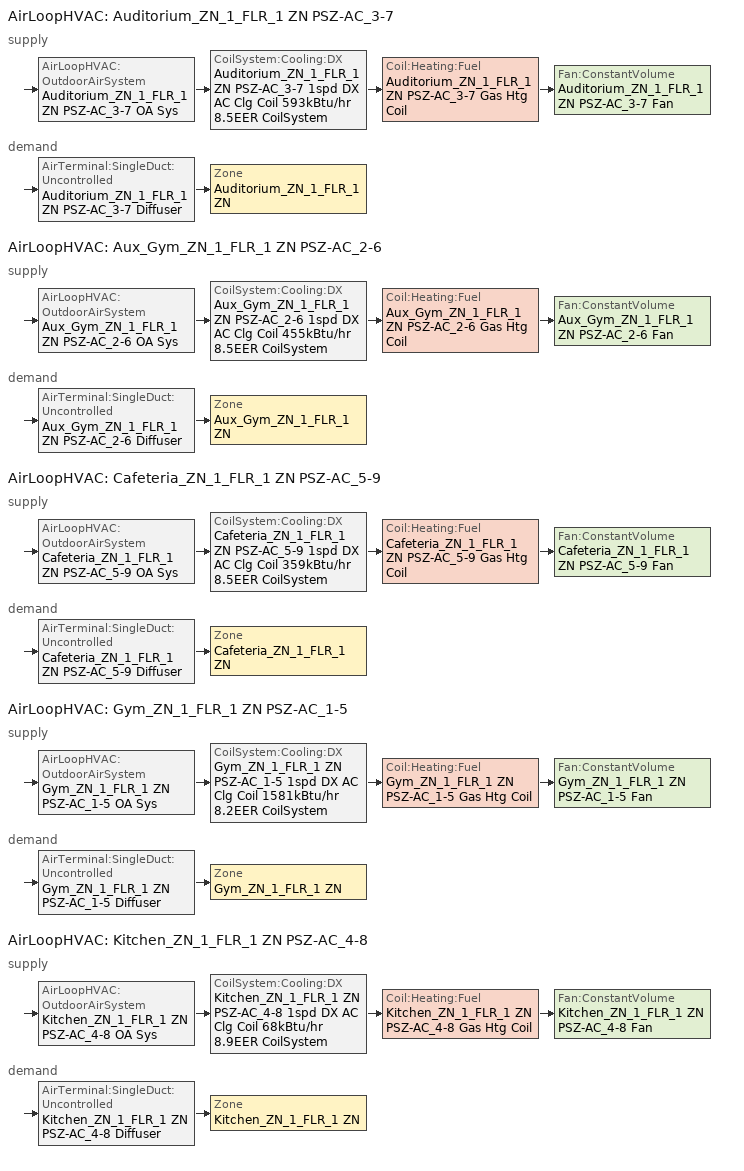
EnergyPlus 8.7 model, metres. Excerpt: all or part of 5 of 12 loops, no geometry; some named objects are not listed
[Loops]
AirLoopHVAC 'Auditorium_ZN_1_FLR_1 ZN PSZ-AC_3-7'
 supply: AirLoopHVAC:OutdoorAirSystem 'Auditorium_ZN_1_FLR_1 ZN PSZ-AC_3-7 OA Sys' > CoilSystem:Cooling:DX 'Auditorium_ZN_1_FLR_1 ZN PSZ-AC_3-7 1spd DX AC Clg Coil 593kBtu/hr 8.5EER CoilSystem' > Coil:Heating:Fuel 'Auditorium_ZN_1_FLR_1 ZN PSZ-AC_3-7 Gas Htg Coil' > Fan:ConstantVolume 'Auditorium_ZN_1_FLR_1 ZN PSZ-AC_3-7 Fan'
 demand: AirTerminal:SingleDuct:Uncontrolled 'Auditorium_ZN_1_FLR_1 ZN PSZ-AC_3-7 Diffuser' > Zone 'Auditorium_ZN_1_FLR_1 ZN'
AirLoopHVAC 'Aux_Gym_ZN_1_FLR_1 ZN PSZ-AC_2-6'
 supply: AirLoopHVAC:OutdoorAirSystem 'Aux_Gym_ZN_1_FLR_1 ZN PSZ-AC_2-6 OA Sys' > CoilSystem:Cooling:DX 'Aux_Gym_ZN_1_FLR_1 ZN PSZ-AC_2-6 1spd DX AC Clg Coil 455kBtu/hr 8.5EER CoilSystem' > Coil:Heating:Fuel 'Aux_Gym_ZN_1_FLR_1 ZN PSZ-AC_2-6 Gas Htg Coil' > Fan:ConstantVolume 'Aux_Gym_ZN_1_FLR_1 ZN PSZ-AC_2-6 Fan'
 demand: AirTerminal:SingleDuct:Uncontrolled 'Aux_Gym_ZN_1_FLR_1 ZN PSZ-AC_2-6 Diffuser' > Zone 'Aux_Gym_ZN_1_FLR_1 ZN'
AirLoopHVAC 'Cafeteria_ZN_1_FLR_1 ZN PSZ-AC_5-9'
 supply: AirLoopHVAC:OutdoorAirSystem 'Cafeteria_ZN_1_FLR_1 ZN PSZ-AC_5-9 OA Sys' > CoilSystem:Cooling:DX 'Cafeteria_ZN_1_FLR_1 ZN PSZ-AC_5-9 1spd DX AC Clg Coil 359kBtu/hr 8.5EER CoilSystem' > Coil:Heating:Fuel 'Cafeteria_ZN_1_FLR_1 ZN PSZ-AC_5-9 Gas Htg Coil' > Fan:ConstantVolume 'Cafeteria_ZN_1_FLR_1 ZN PSZ-AC_5-9 Fan'
 demand: AirTerminal:SingleDuct:Uncontrolled 'Cafeteria_ZN_1_FLR_1 ZN PSZ-AC_5-9 Diffuser' > Zone 'Cafeteria_ZN_1_FLR_1 ZN'
AirLoopHVAC 'Gym_ZN_1_FLR_1 ZN PSZ-AC_1-5'
 supply: AirLoopHVAC:OutdoorAirSystem 'Gym_ZN_1_FLR_1 ZN PSZ-AC_1-5 OA Sys' > CoilSystem:Cooling:DX 'Gym_ZN_1_FLR_1 ZN PSZ-AC_1-5 1spd DX AC Clg Coil 1581kBtu/hr 8.2EER CoilSystem' > Coil:Heating:Fuel 'Gym_ZN_1_FLR_1 ZN PSZ-AC_1-5 Gas Htg Coil' > Fan:ConstantVolume 'Gym_ZN_1_FLR_1 ZN PSZ-AC_1-5 Fan'
 demand: AirTerminal:SingleDuct:Uncontrolled 'Gym_ZN_1_FLR_1 ZN PSZ-AC_1-5 Diffuser' > Zone 'Gym_ZN_1_FLR_1 ZN'
AirLoopHVAC 'Kitchen_ZN_1_FLR_1 ZN PSZ-AC_4-8'
 supply: AirLoopHVAC:OutdoorAirSystem 'Kitchen_ZN_1_FLR_1 ZN PSZ-AC_4-8 OA Sys' > CoilSystem:Cooling:DX 'Kitchen_ZN_1_FLR_1 ZN PSZ-AC_4-8 1spd DX AC Clg Coil 68kBtu/hr 8.9EER CoilSystem' > Coil:Heating:Fuel 'Kitchen_ZN_1_FLR_1 ZN PSZ-AC_4-8 Gas Htg Coil' > Fan:ConstantVolume 'Kitchen_ZN_1_FLR_1 ZN PSZ-AC_4-8 Fan'
 demand: AirTerminal:SingleDuct:Uncontrolled 'Kitchen_ZN_1_FLR_1 ZN PSZ-AC_4-8 Diffuser' > Zone 'Kitchen_ZN_1_FLR_1 ZN'
[ZoneControl:Thermostat] Control Object Type 1=ThermostatSetpoint:DualSetpoint
Name | Zone or ZoneList | Control Type Schedule | Control Name 1
Auditorium_ZN_1_FLR_1 ZN Thermostat | Auditorium_ZN_1_FLR_1 ZN | Auditorium_ZN_1_FLR_1 ZN Thermostat Schedule | SecondarySchool Auditorium Thermostat 1
Aux_Gym_ZN_1_FLR_1 ZN Thermostat | Aux_Gym_ZN_1_FLR_1 ZN | Aux_Gym_ZN_1_FLR_1 ZN Thermostat Schedule | SecondarySchool Gym - audience Thermostat 1
Cafeteria_ZN_1_FLR_1 ZN Thermostat | Cafeteria_ZN_1_FLR_1 ZN | Cafeteria_ZN_1_FLR_1 ZN Thermostat Schedule | SecondarySchool Cafeteria Thermostat 1
Gym_ZN_1_FLR_1 ZN Thermostat | Gym_ZN_1_FLR_1 ZN | Gym_ZN_1_FLR_1 ZN Thermostat Schedule | SecondarySchool Gym Thermostat 1
Kitchen_ZN_1_FLR_1 ZN Thermostat | Kitchen_ZN_1_FLR_1 ZN | Kitchen_ZN_1_FLR_1 ZN Thermostat Schedule | SecondarySchool Kitchen Thermostat 1
[ThermostatSetpoint:DualSetpoint]
Name | Heating Setpoint Temperature Schedule | Cooling Setpoint Temperature Schedule
SecondarySchool Auditorium Thermostat 1; SecondarySchool Gym - audience Thermostat 1; SecondarySchool Cafeteria Thermostat 1; SecondarySchool Gym Thermostat 1 | SecondarySchool HtgSetp | SecondarySchool ClgSetp
SecondarySchool Kitchen Thermostat 1 | SecondarySchool HtgSetp BathCorrMechKitchen | SecondarySchool ClgSetp BathCorrMechKitchen
[AirTerminal:SingleDuct:Uncontrolled] Availability Schedule=Always On Discrete; Maximum Air Flow Rate {m3/s}=AutoSize
Auditorium_ZN_1_FLR_1 ZN PSZ-AC_3-7 Diffuser; Aux_Gym_ZN_1_FLR_1 ZN PSZ-AC_2-6 Diffuser; Cafeteria_ZN_1_FLR_1 ZN PSZ-AC_5-9 Diffuser; Gym_ZN_1_FLR_1 ZN PSZ-AC_1-5 Diffuser; Kitchen_ZN_1_FLR_1 ZN PSZ-AC_4-8 Diffuser
[Zone equipment]
Auditorium_ZN_1_FLR_1 ZN: Auditorium_ZN_1_FLR_1 ZN PSZ-AC_3-7 Diffuser
Aux_Gym_ZN_1_FLR_1 ZN: Aux_Gym_ZN_1_FLR_1 ZN PSZ-AC_2-6 Diffuser
Cafeteria_ZN_1_FLR_1 ZN: Cafeteria_ZN_1_FLR_1 ZN PSZ-AC_5-9 Diffuser
Gym_ZN_1_FLR_1 ZN: Gym_ZN_1_FLR_1 ZN PSZ-AC_1-5 Diffuser
Kitchen_ZN_1_FLR_1 ZN: Kitchen_ZN_1_FLR_1 ZN PSZ-AC_4-8 Diffuser, Kitchen_ZN_1_FLR_1 ZN Exhaust Fan
[Sizing:Zone] Zone Cooling Design Supply Air Temperature Input Method=SupplyAirTemperature; Zone Cooling Design Supply Air Temperature {C}=12.8; Zone Cooling Design Supply Air Temperature Difference {deltaC}=11.11; Zone Heating Design Supply Air Temperature Input Method=SupplyAirTemperature; Zone Heating Design Supply Air Temperature {C}=40; Zone Heating Design Supply Air Temperature Difference {deltaC}=11.11; Zone Cooling Design Supply Air Humidity Ratio {kgWater/kgDryAir}=0.0085; Zone Heating Design Supply Air Humidity Ratio {kgWater/kgDryAir}=0.008; Cooling Design Air Flow Method=DesignDay; Cooling Design Air Flow Rate {m3/s}=0; Cooling Minimum Air Flow per Zone Floor Area {m3/s-m2}=0.000762; Cooling Minimum Air Flow {m3/s}=0; Cooling Minimum Air Flow Fraction=0; Heating Design Air Flow Method=DesignDay; Heating Design Air Flow Rate {m3/s}=0; Heating Maximum Air Flow per Zone Floor Area {m3/s-m2}=0.002032; Heating Maximum Air Flow {m3/s}=0.141576; Heating Maximum Air Flow Fraction=0.3; Account for Dedicated Outdoor Air System=No
Name | Design Specification Outdoor Air Object | Design Specification Zone Air Distribution Object
Auditorium_ZN_1_FLR_1 ZN | SecondarySchool Auditorium Ventilation (18.26695065 ft3/min-person | Auditorium_ZN_1_FLR_1 ZN Design Spec Zone Air Dist
Aux_Gym_ZN_1_FLR_1 ZN | SecondarySchool Gym - audience Ventilation (18.26695065 ft3/min-person | Aux_Gym_ZN_1_FLR_1 ZN Design Spec Zone Air Dist
Cafeteria_ZN_1_FLR_1 ZN | SecondarySchool Cafeteria Ventilation (18.26695065 ft3/min-person | Cafeteria_ZN_1_FLR_1 ZN Design Spec Zone Air Dist
Gym_ZN_1_FLR_1 ZN | SecondarySchool Gym Ventilation (18.26695065 ft3/min-person | Gym_ZN_1_FLR_1 ZN Design Spec Zone Air Dist
Kitchen_ZN_1_FLR_1 ZN | SecondarySchool Kitchen Ventilation (18.26695065 ft3/min-person | Kitchen_ZN_1_FLR_1 ZN Design Spec Zone Air Dist
[DesignSpecification:ZoneAirDistribution] Zone Air Distribution Effectiveness in Cooling Mode=1; Zone Air Distribution Effectiveness in Heating Mode=1
Auditorium_ZN_1_FLR_1 ZN Design Spec Zone Air Dist; Aux_Gym_ZN_1_FLR_1 ZN Design Spec Zone Air Dist; Cafeteria_ZN_1_FLR_1 ZN Design Spec Zone Air Dist; Gym_ZN_1_FLR_1 ZN Design Spec Zone Air Dist; Kitchen_ZN_1_FLR_1 ZN Design Spec Zone Air Dist
[Controller:MechanicalVentilation] Availability Schedule=Always On Discrete; Demand Controlled Ventilation=No; System Outdoor Air Method=ZoneSum
Name | Zone Name 1 | Design Specification Outdoor Air Object Name 1 | Design Specification Zone Air Distribution Object Name 1
Controller Mechanical Ventilation 3 | Auditorium_ZN_1_FLR_1 ZN | SecondarySchool Auditorium Ventilation (18.26695065 ft3/min-person | Auditorium_ZN_1_FLR_1 ZN Design Spec Zone Air Dist
Controller Mechanical Ventilation 2 | Aux_Gym_ZN_1_FLR_1 ZN | SecondarySchool Gym - audience Ventilation (18.26695065 ft3/min-person | Aux_Gym_ZN_1_FLR_1 ZN Design Spec Zone Air Dist
Controller Mechanical Ventilation 5 | Cafeteria_ZN_1_FLR_1 ZN | SecondarySchool Cafeteria Ventilation (18.26695065 ft3/min-person | Cafeteria_ZN_1_FLR_1 ZN Design Spec Zone Air Dist
Controller Mechanical Ventilation 1 | Gym_ZN_1_FLR_1 ZN | SecondarySchool Gym Ventilation (18.26695065 ft3/min-person | Gym_ZN_1_FLR_1 ZN Design Spec Zone Air Dist
Controller Mechanical Ventilation 4 | Kitchen_ZN_1_FLR_1 ZN | SecondarySchool Kitchen Ventilation (18.26695065 ft3/min-person | Kitchen_ZN_1_FLR_1 ZN Design Spec Zone Air Dist
[DesignSpecification:OutdoorAir] Outdoor Air Method=Sum; Outdoor Air Flow per Person {m3/s-person}=0.00862104; Outdoor Air Flow per Zone {m3/s}=0; Outdoor Air Flow Air Changes per Hour {1/hr}=0
Name | Outdoor Air Flow per Zone Floor Area {m3/s-m2}
SecondarySchool Auditorium Ventilation (18.26695065 ft3/min-person; SecondarySchool Gym - audience Ventilation (18.26695065 ft3/min-person; SecondarySchool Cafeteria Ventilation (18.26695065 ft3/min-person; SecondarySchool Gym Ventilation (18.26695065 ft3/min-person | 0
SecondarySchool Kitchen Ventilation (18.26695065 ft3/min-person | 0.0023876
[Fan:ZoneExhaust]
Kitchen_ZN_1_FLR_1 ZN Exhaust Fan: Availability Schedule=SchoolSecondary Kitchen_Exhaust_SCH; Fan Total Efficiency=0.0660786; Pressure Rise {Pa}=124.544; Maximum Flow Rate {m3/s}=2.54852; Flow Fraction Schedule=SchoolSecondary Kitchen_Exhaust_SCH_DCV; System Availability Manager Coupling Mode=Decoupled; Balanced Exhaust Fraction Schedule=SchoolSecondary Kitchen Exhaust Fan Balanced Exhaust Fraction Schedule
[AirLoopHVAC] Design Supply Air Flow Rate {m3/s}=AutoSize
Auditorium_ZN_1_FLR_1 ZN PSZ-AC_3-7; Aux_Gym_ZN_1_FLR_1 ZN PSZ-AC_2-6; Cafeteria_ZN_1_FLR_1 ZN PSZ-AC_5-9; Gym_ZN_1_FLR_1 ZN PSZ-AC_1-5; Kitchen_ZN_1_FLR_1 ZN PSZ-AC_4-8
[Sizing:System] Type of Load to Size On=Sensible; Design Outdoor Air Flow Rate {m3/s}=Autosize; Central Heating Maximum System Air Flow Ratio=1; Preheat Design Temperature {C}=7; Preheat Design Humidity Ratio {kgWater/kgDryAir}=0.008; Precool Design Temperature {C}=12.8; Precool Design Humidity Ratio {kgWater/kgDryAir}=0.008; Central Cooling Design Supply Air Temperature {C}=12.8; Central Heating Design Supply Air Temperature {C}=40; Type of Zone Sum to Use=Coincident; 100% Outdoor Air in Cooling=No; 100% Outdoor Air in Heating=No; Central Cooling Design Supply Air Humidity Ratio {kgWater/kgDryAir}=0.0085; Central Heating Design Supply Air Humidity Ratio {kgWater/kgDryAir}=0.008; Cooling Supply Air Flow Rate Method=DesignDay; Cooling Supply Air Flow Rate {m3/s}=0; Cooling Supply Air Flow Rate Per Floor Area {m3/s-m2}=0.00996765; Cooling Fraction of Autosized Cooling Supply Air Flow Rate=1; Cooling Supply Air Flow Rate Per Unit Cooling Capacity {m3/s-W}=3.94755e-05; Heating Supply Air Flow Rate Method=DesignDay; Heating Supply Air Flow Rate {m3/s}=0; Heating Supply Air Flow Rate Per Floor Area {m3/s-m2}=0.00996765; Heating Fraction of Autosized Heating Supply Air Flow Rate=1; Heating Fraction of Autosized Cooling Supply Air Flow Rate=1; Heating Supply Air Flow Rate Per Unit Heating Capacity {m3/s-W}=3.15882e-05; System Outdoor Air Method=ZoneSum; Zone Maximum Outdoor Air Fraction=1; Cooling Design Capacity Method=CoolingDesignCapacity; Cooling Design Capacity {W}=Autosize; Cooling Design Capacity Per Floor Area {W/m2}=234.7; Fraction of Autosized Cooling Design Capacity=1; Heating Design Capacity Method=HeatingDesignCapacity; Heating Design Capacity {W}=Autosize; Heating Design Capacity Per Floor Area {W/m2}=157; Fraction of Autosized Heating Design Capacity=1; Central Cooling Capacity Control Method=OnOff
Auditorium_ZN_1_FLR_1 ZN PSZ-AC_3-7; Aux_Gym_ZN_1_FLR_1 ZN PSZ-AC_2-6; Cafeteria_ZN_1_FLR_1 ZN PSZ-AC_5-9; Gym_ZN_1_FLR_1 ZN PSZ-AC_1-5; Kitchen_ZN_1_FLR_1 ZN PSZ-AC_4-8
[Controller:OutdoorAir] Minimum Outdoor Air Flow Rate {m3/s}=0; Maximum Outdoor Air Flow Rate {m3/s}=Autosize; Economizer Control Type=NoEconomizer; Economizer Control Action Type=ModulateFlow; Economizer Maximum Limit Dry-Bulb Temperature {C}=28; Economizer Maximum Limit Enthalpy {J/kg}=64000; Economizer Minimum Limit Dry-Bulb Temperature {C}=-100; Lockout Type=LockoutWithCompressor; Minimum Limit Type=FixedMinimum; Minimum Outdoor Air Schedule=Always On Discrete; High Humidity Control=No; Control High Indoor Humidity Based on Outdoor Humidity Ratio=Yes; Heat Recovery Bypass Control Type=BypassWhenOAFlowGreaterThanMinimum
Name | Mechanical Ventilation Controller
Auditorium_ZN_1_FLR_1 ZN PSZ-AC_3-7 OA Sys Controller | Controller Mechanical Ventilation 3
Aux_Gym_ZN_1_FLR_1 ZN PSZ-AC_2-6 OA Sys Controller | Controller Mechanical Ventilation 2
Cafeteria_ZN_1_FLR_1 ZN PSZ-AC_5-9 OA Sys Controller | Controller Mechanical Ventilation 5
Gym_ZN_1_FLR_1 ZN PSZ-AC_1-5 OA Sys Controller | Controller Mechanical Ventilation 1
Kitchen_ZN_1_FLR_1 ZN PSZ-AC_4-8 OA Sys Controller | Controller Mechanical Ventilation 4
[SetpointManager:MixedAir] Control Variable=Temperature
Node 363 OS Default SPM; Node 362 OS Default SPM; Node 361 OS Default SPM; Node 352 OS Default SPM; Node 351 OS Default SPM; Node 350 OS Default SPM; Node 385 OS Default SPM; Node 384 OS Default SPM; Node 383 OS Default SPM; Node 341 OS Default SPM; Node 340 OS Default SPM; Node 339 OS Default SPM; Node 374 OS Default SPM; Node 373 OS Default SPM; Node 372 OS Default SPM
[CoilSystem:Cooling:DX] Availability Schedule=Always On Discrete
Name | Cooling Coil
Auditorium_ZN_1_FLR_1 ZN PSZ-AC_3-7 1spd DX AC Clg Coil 593kBtu/hr 8.5EER CoilSystem | Auditorium_ZN_1_FLR_1 ZN PSZ-AC_3-7 1spd DX AC Clg Coil 593kBtu/hr 8.5EER
Aux_Gym_ZN_1_FLR_1 ZN PSZ-AC_2-6 1spd DX AC Clg Coil 455kBtu/hr 8.5EER CoilSystem | Aux_Gym_ZN_1_FLR_1 ZN PSZ-AC_2-6 1spd DX AC Clg Coil 455kBtu/hr 8.5EER
Cafeteria_ZN_1_FLR_1 ZN PSZ-AC_5-9 1spd DX AC Clg Coil 359kBtu/hr 8.5EER CoilSystem | Cafeteria_ZN_1_FLR_1 ZN PSZ-AC_5-9 1spd DX AC Clg Coil 359kBtu/hr 8.5EER
Gym_ZN_1_FLR_1 ZN PSZ-AC_1-5 1spd DX AC Clg Coil 1581kBtu/hr 8.2EER CoilSystem | Gym_ZN_1_FLR_1 ZN PSZ-AC_1-5 1spd DX AC Clg Coil 1581kBtu/hr 8.2EER
Kitchen_ZN_1_FLR_1 ZN PSZ-AC_4-8 1spd DX AC Clg Coil 68kBtu/hr 8.9EER CoilSystem | Kitchen_ZN_1_FLR_1 ZN PSZ-AC_4-8 1spd DX AC Clg Coil 68kBtu/hr 8.9EER
[Coil:Cooling:DX:SingleSpeed] Availability Schedule=Always On Discrete; Gross Rated Total Cooling Capacity {W}=Autosize; Gross Rated Sensible Heat Ratio=Autosize; Rated Air Flow Rate {m3/s}=Autosize; Rated Evaporator Fan Power Per Volume Flow Rate {W/(m3/s)}=773.3; Condenser Type=AirCooled; Evaporative Condenser Effectiveness=0; Crankcase Heater Capacity {W}=0; Maximum Outdoor Dry-Bulb Temperature for Crankcase Heater Operation {C}=0; Basin Heater Capacity {W/K}=0; Basin Heater Setpoint Temperature {C}=10
Name | Gross Rated Cooling COP {W/W} | Total Cooling Capacity Function of Temperature Curve | Total Cooling Capacity Function of Flow Fraction Curve | Energy Input Ratio Function of Temperature Curve | Energy Input Ratio Function of Flow Fraction Curve | Part Load Fraction Correlation Curve
Auditorium_ZN_1_FLR_1 ZN PSZ-AC_3-7 1spd DX AC Clg Coil 593kBtu/hr 8.5EER | 3.26809 | DOE Ref DX Clg Coil Cool-Cap-fT | DOE Ref DX Clg Coil Cool-CAP-fFlow | DOE Ref DX Clg Coil Cool-EIR-fT | DOE Ref DX Clg Coil Cool-EIR-fFlow | DOE Ref DX Clg Coil Cool-PLF-fPLR
Aux_Gym_ZN_1_FLR_1 ZN PSZ-AC_2-6 1spd DX AC Clg Coil 455kBtu/hr 8.5EER | 3.17617 | DOE Ref DX Clg Coil Cool-Cap-fT 1 | DOE Ref DX Clg Coil Cool-CAP-fFlow 1 | DOE Ref DX Clg Coil Cool-EIR-fT 1 | DOE Ref DX Clg Coil Cool-EIR-fFlow 1 | DOE Ref DX Clg Coil Cool-PLF-fPLR 1
Cafeteria_ZN_1_FLR_1 ZN PSZ-AC_5-9 1spd DX AC Clg Coil 359kBtu/hr 8.5EER | 3.11227 | DOE Ref DX Clg Coil Cool-Cap-fT 2 | DOE Ref DX Clg Coil Cool-CAP-fFlow 2 | DOE Ref DX Clg Coil Cool-EIR-fT 2 | DOE Ref DX Clg Coil Cool-EIR-fFlow 2 | DOE Ref DX Clg Coil Cool-PLF-fPLR 2
Gym_ZN_1_FLR_1 ZN PSZ-AC_1-5 1spd DX AC Clg Coil 1581kBtu/hr 8.2EER | 3.78799 | DOE Ref DX Clg Coil Cool-Cap-fT 3 | DOE Ref DX Clg Coil Cool-CAP-fFlow 3 | DOE Ref DX Clg Coil Cool-EIR-fT 3 | DOE Ref DX Clg Coil Cool-EIR-fFlow 3 | DOE Ref DX Clg Coil Cool-PLF-fPLR 3
Kitchen_ZN_1_FLR_1 ZN PSZ-AC_4-8 1spd DX AC Clg Coil 68kBtu/hr 8.9EER | 3.05565 | DOE Ref DX Clg Coil Cool-Cap-fT 4 | DOE Ref DX Clg Coil Cool-CAP-fFlow 4 | DOE Ref DX Clg Coil Cool-EIR-fT 4 | DOE Ref DX Clg Coil Cool-EIR-fFlow 4 | DOE Ref DX Clg Coil Cool-PLF-fPLR 4
[Coil:Heating:Fuel] Availability Schedule=Always On Discrete; Fuel Type=NaturalGas; Burner Efficiency=0.8; Nominal Capacity {W}=AutoSize; Parasitic Electric Load {W}=0; Parasitic Fuel Load {W}=0
Auditorium_ZN_1_FLR_1 ZN PSZ-AC_3-7 Gas Htg Coil; Aux_Gym_ZN_1_FLR_1 ZN PSZ-AC_2-6 Gas Htg Coil; Cafeteria_ZN_1_FLR_1 ZN PSZ-AC_5-9 Gas Htg Coil; Gym_ZN_1_FLR_1 ZN PSZ-AC_1-5 Gas Htg Coil; Kitchen_ZN_1_FLR_1 ZN PSZ-AC_4-8 Gas Htg Coil
[Fan:ConstantVolume] Availability Schedule=SecondarySchool PSZ-AC Operation; Maximum Flow Rate {m3/s}=AutoSize; Motor In Airstream Fraction=1
Name | Fan Total Efficiency | Pressure Rise {Pa} | Motor Efficiency
Auditorium_ZN_1_FLR_1 ZN PSZ-AC_3-7 Fan; Aux_Gym_ZN_1_FLR_1 ZN PSZ-AC_2-6 Fan | 0.5915 | 1110.94 | 0.91
Cafeteria_ZN_1_FLR_1 ZN PSZ-AC_5-9 Fan | 0.58175 | 1110.94 | 0.895
Gym_ZN_1_FLR_1 ZN PSZ-AC_1-5 Fan | 0.6045 | 1018.77 | 0.93
Kitchen_ZN_1_FLR_1 ZN PSZ-AC_4-8 Fan | 0.546 | 622.722 | 0.84
[SetpointManager:SingleZone:Reheat] Control Variable=Temperature; Minimum Supply Air Temperature {C}=10; Maximum Supply Air Temperature {C}=50
Name | Control Zone
Setpoint Manager Single Zone Reheat 3 | Auditorium_ZN_1_FLR_1 ZN
Setpoint Manager Single Zone Reheat 2 | Aux_Gym_ZN_1_FLR_1 ZN
Setpoint Manager Single Zone Reheat 5 | Cafeteria_ZN_1_FLR_1 ZN
Setpoint Manager Single Zone Reheat 1 | Gym_ZN_1_FLR_1 ZN
Setpoint Manager Single Zone Reheat 4 | Kitchen_ZN_1_FLR_1 ZN
[Refrigeration:System] Minimum Condensing Temperature {C}=21; Refrigeration System Working Fluid Type=R404a; Suction Temperature Control Type=ConstantSuctionTemperature; Sum UA Suction Piping {W/K}=0; Suction Piping Zone=Kitchen_ZN_1_FLR_1 ZN; Number of Compressor Stages=1; Intercooler Type=None; Shell-and-Coil Intercooler Effectiveness=0.8
Name | Refrigerated Case or Walkin or CaseAndWalkInList | Refrigeration Condenser | Compressor or CompressorList
Refrigeration System 1 | Refrigeration System 1 Case and Walkin List | Refrigeration Condenser Air Cooled 1 | Refrigeration System 1 Compressor List
Refrigeration System 2 | Refrigeration System 2 Case and Walkin List | Refrigeration Condenser Air Cooled 2 | Refrigeration System 2 Compressor List
[Refrigeration:CaseAndWalkInList]
Name | Case or WalkIn Name 1
Refrigeration System 1 Case and Walkin List | Kitchen_ZN_1_FLR_1 ZN Walkin Freezer
Refrigeration System 2 Case and Walkin List | Kitchen_ZN_1_FLR_1 ZN Display Case
[Refrigeration:Case] Availability Schedule=Always On Discrete; Zone=Kitchen_ZN_1_FLR_1 ZN; Rated Ambient Temperature {C}=23.8889; Rated Ambient Relative Humidity {percent}=55; Rated Total Cooling Capacity per Unit Length {W/m}=734; Case Length {m}=7.32; Latent Case Credit Curve Type=CaseTemperatureMethod; Standard Case Lighting Power per Unit Length {W/m}=33; Case Lighting Schedule=SchoolSecondary BLDG_LIGHT_SCH; Fraction of Lighting Energy to Case=1; Case Anti-Sweat Heater Power per Unit Length {W/m}=0; Minimum Anti-Sweat Heater Power per Unit Length {W/m}=0; Anti-Sweat Heater Control Type=None; Humidity at Zero Anti-Sweat Heater Energy {percent}=0; Case Height {m}=0; Defrost Energy Correction Curve Type=None; Refrigerated Case Restocking Schedule=SchoolSecondary Kitchen_ZN_1_FLR_1_Case:1_WALKINFREEZER_WalkInStockingSched; Average Refrigerant Charge Inventory {kg/m}=0
Name | Rated Latent Heat Ratio | Rated Runtime Fraction | Case Operating Temperature {C} | Latent Case Credit Curve | Standard Case Fan Power per Unit Length {W/m} | Operating Case Fan Power per Unit Length {W/m} | Fraction of Anti-Sweat Heater Energy to Case | Case Defrost Power per Unit Length {W/m} | Case Defrost Type | Case Defrost Schedule | Case Defrost Drip-Down Schedule | Under Case HVAC Return Air Fraction | Case Credit Fraction Schedule
Kitchen_ZN_1_FLR_1 ZN Walkin Freezer | 0.1 | 0.4 | -23 | Single Shelf Horizontal Latent Energy Multiplier_Pre2004 | 68.3 | 68.3 | 0 | 410 | Electric | Refrigeration Defrost Schedule | Refrigeration Defrost DripDown Schedule | 0 | Refrigeration Case Credit Schedule
Kitchen_ZN_1_FLR_1 ZN Display Case | 0.08 | 0.85 | 2 | Multi Shelf Vertical Latent Energy Multiplier | 55 | 55 | 0.2 | 0 | OffCycle | Refrigeration Defrost Schedule 1 |  | 0.05
[Refrigeration:Condenser:AirCooled] Rated Subcooling Temperature Difference {deltaC}=0; Condenser Fan Speed Control Type=VariableSpeed; Rated Fan Power {W}=750; Condenser Refrigerant Operating Charge Inventory {kg}=0; Condensate Receiver Refrigerant Inventory {kg}=0; Condensate Piping Refrigerant Inventory {kg}=0
Name | Rated Effective Total Heat Rejection Rate Curve
Refrigeration Condenser Air Cooled 1 | Refrigeration Condenser Air Cooled HR Curve
Refrigeration Condenser Air Cooled 2 | Refrigeration Condenser Air Cooled HR Curve 1
[Refrigeration:CompressorList]
Name | Refrigeration Compressor Name 1
Refrigeration System 1 Compressor List | Refrigeration Compressor 1
Refrigeration System 2 Compressor List | Refrigeration Compressor 2
[Schedule:Compact]
Auditorium_ZN_1_FLR_1 ZN Thermostat Schedule; Aux_Gym_ZN_1_FLR_1 ZN Thermostat Schedule; Cafeteria_ZN_1_FLR_1 ZN Thermostat Schedule; Gym_ZN_1_FLR_1 ZN Thermostat Schedule; Kitchen_ZN_1_FLR_1 ZN Thermostat Schedule: Through: 12/31, For: AllDays, Until: 24:00, 4
[Schedule:Day:Interval]
Schedule Day 70; SecondarySchool HtgSetp Summer Design Day; Schedule Day 72; SecondarySchool HtgSetp BathCorrMechKitchen Summer Design Day: No, 24:00, 16
SecondarySchool HtgSetp Default; SecondarySchool HtgSetp BathCorrMechKitchen Default: No, 07:00, 16, 22:00, 21, 24:00, 16
Schedule Day 69; Schedule Day 71: No, 08:00, 16, 13:00, 21, 24:00, 16
SecondarySchool HtgSetp Winter Design Day; SecondarySchool HtgSetp BathCorrMechKitchen Winter Design Day: No, 24:00, 21
Schedule Day 74; SecondarySchool ClgSetp Winter Design Day; Schedule Day 76; SecondarySchool ClgSetp BathCorrMechKitchen Winter Design Day: No, 24:00, 27
SecondarySchool ClgSetp Default; SecondarySchool ClgSetp BathCorrMechKitchen Default: No, 07:00, 27, 22:00, 24, 24:00, 27
Schedule Day 73; Schedule Day 75: No, 08:00, 27, 13:00, 24, 24:00, 27
SecondarySchool ClgSetp Summer Design Day; SecondarySchool ClgSetp BathCorrMechKitchen Summer Design Day: No, 24:00, 24
SchoolSecondary Kitchen_Exhaust_SCH Wknd Day; SchoolSecondary Kitchen_Exhaust_SCH Wknd Day 1; SchoolSecondary Kitchen_Exhaust_SCH Default; SchoolSecondary Kitchen Exhaust Fan Balanced Exhaust Fraction Schedule Wknd Day; SchoolSecondary Kitchen Exhaust Fan Balanced Exhaust Fraction Schedule Wknd Day 1; SchoolSecondary Kitchen Exhaust Fan Balanced Exhaust Fraction Schedule Default; Schedule Day 67: No, 24:00, 0
SchoolSecondary Kitchen_Exhaust_SCH Wkdy Day: No, 08:00, 0, 17:00, 1, 24:00, 0
SchoolSecondary Kitchen_Exhaust_SCH Wkdy Day 1; SchoolSecondary Kitchen_Exhaust_SCH Wkdy Day 2; SchoolSecondary Kitchen_Exhaust_SCH Summer Design Day; SchoolSecondary Kitchen_Exhaust_SCH Winter Design Day: No, 08:00, 0, 21:00, 1, 24:00, 0
SchoolSecondary Kitchen_Exhaust_SCH_DCV Default; SchoolSecondary Kitchen_Exhaust_SCH_DCV Summer Design Day; SchoolSecondary Kitchen_Exhaust_SCH_DCV Winter Design Day: No, 24:00, 1
SchoolSecondary Kitchen Exhaust Fan Balanced Exhaust Fraction Schedule Wkdy Day: No, 08:00, 0, 17:00, 0.746296, 24:00, 0
SchoolSecondary Kitchen Exhaust Fan Balanced Exhaust Fraction Schedule Wkdy Day 1; SchoolSecondary Kitchen Exhaust Fan Balanced Exhaust Fraction Schedule Wkdy Day 2; SchoolSecondary Kitchen Exhaust Fan Balanced Exhaust Fraction Schedule Summer Design Day; SchoolSecondary Kitchen Exhaust Fan Balanced Exhaust Fraction Schedule Winter Design Day: No, 08:00, 0, 21:00, 0.746296, 24:00, 0
Refrigeration Case Credit Schedule Default: No, 07:00, 0.2, 21:00, 0.4, 24:00, 0.2
Refrigeration Defrost DripDown Schedule Default: No, 11:00, 0, 11:30, 1, 23:00, 0, 23:30, 1, 24:00, 0
Refrigeration Defrost Schedule Default: No, 11:00, 0, 11:20, 1, 23:00, 0, 23:20, 1, 24:00, 0
Refrigeration Defrost Schedule Default 1: No, 23:20, 0, 24:00, 0
Schedule Day 64; SchoolSecondary BLDG_LIGHT_SCH Winter Design Day: No, 24:00, 0.05
Schedule Day 65: No, 08:00, 0.05, 13:00, 0.15, 24:00, 0.05
SchoolSecondary BLDG_LIGHT_SCH Default; SchoolSecondary BLDG_LIGHT_SCH Summer Design Day: No, 07:00, 0.05, 08:00, 0.3, 09:00, 0.85, 12:00, 0.95, 15:00, 0.8, 16:00, 0.7, 18:00, 0.5, 21:00, 0.35, 22:00, 0.3, 24:00, 0.05
SchoolSecondary Kitchen_ZN_1_FLR_1_Case:1_WALKINFREEZER_WalkInStockingSched Default: No, 04:00, 0, 05:00, 725, 06:00, 417, 07:00, 290, 24:00, 0
SchoolSecondary Kitchen_ZN_1_FLR_1_Case:1_WALKINFREEZER_WalkInStockingSched Summer Design Day; SchoolSecondary Kitchen_ZN_1_FLR_1_Case:1_WALKINFREEZER_WalkInStockingSched Winter Design Day; SchoolSecondary Kitchen_ZN_1_FLR_1_Case:1_WALKINFREEZER_WalkInStockingSched WntrDsn|SmrDsn|Wknd|Mon|Wed|Thu Day: No, 04:00, 0, 05:00, 125, 06:00, 117, 07:00, 90, 19:00, 0, 20:00, 125, 21:00, 117, 22:00, 90, 24:00, 0
SecondarySchool PSZ-AC Operation Default; SecondarySchool PSZ-AC Operation Summer Design Day: No, 07:00, 0, 22:00, 1, 24:00, 0
SecondarySchool PSZ-AC Operation Sat|Sun Day; SecondarySchool PSZ-AC Operation Winter Design Day: No, 08:00, 0, 13:00, 1, 24:00, 0
[Schedule:Week:Daily]
Schedule:Week:Daily {3b6b728d-06b6-400b-ba5a-ab11429c0aac}: Schedule Day 70, SecondarySchool HtgSetp Default, SecondarySchool HtgSetp Default, SecondarySchool HtgSetp Default, SecondarySchool HtgSetp Default, SecondarySchool HtgSetp Default, Schedule Day 69, SecondarySchool HtgSetp Default, SecondarySchool HtgSetp Summer Design Day, SecondarySchool HtgSetp Winter Design Day, SecondarySchool HtgSetp Default, SecondarySchool HtgSetp Default
Schedule:Week:Daily {824d5ec9-d03b-4be4-859f-b094222774b4}: Schedule Day 74, SecondarySchool ClgSetp Default, SecondarySchool ClgSetp Default, SecondarySchool ClgSetp Default, SecondarySchool ClgSetp Default, SecondarySchool ClgSetp Default, Schedule Day 73, SecondarySchool ClgSetp Default, SecondarySchool ClgSetp Summer Design Day, SecondarySchool ClgSetp Winter Design Day, SecondarySchool ClgSetp Default, SecondarySchool ClgSetp Default
Schedule:Week:Daily {ff9c5d40-4949-458b-a6fa-52616719d0f2}: Schedule Day 72, SecondarySchool HtgSetp BathCorrMechKitchen Default, SecondarySchool HtgSetp BathCorrMechKitchen Default, SecondarySchool HtgSetp BathCorrMechKitchen Default, SecondarySchool HtgSetp BathCorrMechKitchen Default, SecondarySchool HtgSetp BathCorrMechKitchen Default, Schedule Day 71, SecondarySchool HtgSetp BathCorrMechKitchen Default, SecondarySchool HtgSetp BathCorrMechKitchen Summer Design Day, SecondarySchool HtgSetp BathCorrMechKitchen Winter Design Day, SecondarySchool HtgSetp BathCorrMechKitchen Default, SecondarySchool HtgSetp BathCorrMechKitchen Default
Schedule:Week:Daily {32ecca94-38a8-4d73-9779-d30741e97e49}: Schedule Day 76, SecondarySchool ClgSetp BathCorrMechKitchen Default, SecondarySchool ClgSetp BathCorrMechKitchen Default, SecondarySchool ClgSetp BathCorrMechKitchen Default, SecondarySchool ClgSetp BathCorrMechKitchen Default, SecondarySchool ClgSetp BathCorrMechKitchen Default, Schedule Day 75, SecondarySchool ClgSetp BathCorrMechKitchen Default, SecondarySchool ClgSetp BathCorrMechKitchen Summer Design Day, SecondarySchool ClgSetp BathCorrMechKitchen Winter Design Day, SecondarySchool ClgSetp BathCorrMechKitchen Default, SecondarySchool ClgSetp BathCorrMechKitchen Default
Schedule:Week:Daily {fba8db96-ae91-4b6e-b0f8-0fc3ec049650}: SchoolSecondary Kitchen_Exhaust_SCH Wknd Day, SchoolSecondary Kitchen_Exhaust_SCH Wkdy Day, SchoolSecondary Kitchen_Exhaust_SCH Wkdy Day, SchoolSecondary Kitchen_Exhaust_SCH Wkdy Day, SchoolSecondary Kitchen_Exhaust_SCH Wkdy Day, SchoolSecondary Kitchen_Exhaust_SCH Wkdy Day, SchoolSecondary Kitchen_Exhaust_SCH Wknd Day, SchoolSecondary Kitchen_Exhaust_SCH Default, SchoolSecondary Kitchen_Exhaust_SCH Summer Design Day, SchoolSecondary Kitchen_Exhaust_SCH Winter Design Day, SchoolSecondary Kitchen_Exhaust_SCH Default, SchoolSecondary Kitchen_Exhaust_SCH Default
Schedule:Week:Daily {ba01789c-69fc-4c97-afed-f3cee3ec0ef5}: SchoolSecondary Kitchen_Exhaust_SCH Wknd Day, SchoolSecondary Kitchen_Exhaust_SCH Wkdy Day, SchoolSecondary Kitchen_Exhaust_SCH Wkdy Day, SchoolSecondary Kitchen_Exhaust_SCH Wkdy Day, SchoolSecondary Kitchen_Exhaust_SCH Wkdy Day, SchoolSecondary Kitchen_Exhaust_SCH Wkdy Day, SchoolSecondary Kitchen_Exhaust_SCH Wknd Day 1, SchoolSecondary Kitchen_Exhaust_SCH Default, SchoolSecondary Kitchen_Exhaust_SCH Summer Design Day, SchoolSecondary Kitchen_Exhaust_SCH Winter Design Day, SchoolSecondary Kitchen_Exhaust_SCH Default, SchoolSecondary Kitchen_Exhaust_SCH Default
Schedule:Week:Daily {b1b897be-396b-4b08-b5f1-5d99f7b041fd}: SchoolSecondary Kitchen_Exhaust_SCH Wknd Day 1, SchoolSecondary Kitchen_Exhaust_SCH Wkdy Day 1, SchoolSecondary Kitchen_Exhaust_SCH Wkdy Day 1, SchoolSecondary Kitchen_Exhaust_SCH Wkdy Day 1, SchoolSecondary Kitchen_Exhaust_SCH Wkdy Day 1, SchoolSecondary Kitchen_Exhaust_SCH Wkdy Day 1, SchoolSecondary Kitchen_Exhaust_SCH Wknd Day 1, SchoolSecondary Kitchen_Exhaust_SCH Default, SchoolSecondary Kitchen_Exhaust_SCH Summer Design Day, SchoolSecondary Kitchen_Exhaust_SCH Winter Design Day, SchoolSecondary Kitchen_Exhaust_SCH Default, SchoolSecondary Kitchen_Exhaust_SCH Default
Schedule:Week:Daily {cff93947-98c7-443a-8f40-48e6a3621c62}: SchoolSecondary Kitchen_Exhaust_SCH Wknd Day 1, SchoolSecondary Kitchen_Exhaust_SCH Wkdy Day 1, SchoolSecondary Kitchen_Exhaust_SCH Wkdy Day 1, SchoolSecondary Kitchen_Exhaust_SCH Wkdy Day 1, SchoolSecondary Kitchen_Exhaust_SCH Wkdy Day 1, SchoolSecondary Kitchen_Exhaust_SCH Wkdy Day 2, SchoolSecondary Kitchen_Exhaust_SCH Default, SchoolSecondary Kitchen_Exhaust_SCH Default, SchoolSecondary Kitchen_Exhaust_SCH Summer Design Day, SchoolSecondary Kitchen_Exhaust_SCH Winter Design Day, SchoolSecondary Kitchen_Exhaust_SCH Default, SchoolSecondary Kitchen_Exhaust_SCH Default
Schedule:Week:Daily {1805148f-52a2-4438-993b-c34c08d3f289}: SchoolSecondary Kitchen_Exhaust_SCH Default, SchoolSecondary Kitchen_Exhaust_SCH Wkdy Day 2, SchoolSecondary Kitchen_Exhaust_SCH Wkdy Day 2, SchoolSecondary Kitchen_Exhaust_SCH Wkdy Day 2, SchoolSecondary Kitchen_Exhaust_SCH Wkdy Day 2, SchoolSecondary Kitchen_Exhaust_SCH Wkdy Day 2, SchoolSecondary Kitchen_Exhaust_SCH Default, SchoolSecondary Kitchen_Exhaust_SCH Default, SchoolSecondary Kitchen_Exhaust_SCH Summer Design Day, SchoolSecondary Kitchen_Exhaust_SCH Winter Design Day, SchoolSecondary Kitchen_Exhaust_SCH Default, SchoolSecondary Kitchen_Exhaust_SCH Default
Schedule:Week:Daily {4405531f-ea2d-4a29-80d8-fd3da0bce204}: SchoolSecondary Kitchen_Exhaust_SCH_DCV Default, SchoolSecondary Kitchen_Exhaust_SCH_DCV Default, SchoolSecondary Kitchen_Exhaust_SCH_DCV Default, SchoolSecondary Kitchen_Exhaust_SCH_DCV Default, SchoolSecondary Kitchen_Exhaust_SCH_DCV Default, SchoolSecondary Kitchen_Exhaust_SCH_DCV Default, SchoolSecondary Kitchen_Exhaust_SCH_DCV Default, SchoolSecondary Kitchen_Exhaust_SCH_DCV Default, SchoolSecondary Kitchen_Exhaust_SCH_DCV Summer Design Day, SchoolSecondary Kitchen_Exhaust_SCH_DCV Winter Design Day, SchoolSecondary Kitchen_Exhaust_SCH_DCV Default, SchoolSecondary Kitchen_Exhaust_SCH_DCV Default
Schedule:Week:Daily {78f4e503-0b48-4c1f-b983-f5893ea2d001}: SchoolSecondary Kitchen Exhaust Fan Balanced Exhaust Fraction Schedule Wknd Day, SchoolSecondary Kitchen Exhaust Fan Balanced Exhaust Fraction Schedule Wkdy Day, SchoolSecondary Kitchen Exhaust Fan Balanced Exhaust Fraction Schedule Wkdy Day, SchoolSecondary Kitchen Exhaust Fan Balanced Exhaust Fraction Schedule Wkdy Day, SchoolSecondary Kitchen Exhaust Fan Balanced Exhaust Fraction Schedule Wkdy Day, SchoolSecondary Kitchen Exhaust Fan Balanced Exhaust Fraction Schedule Wkdy Day, SchoolSecondary Kitchen Exhaust Fan Balanced Exhaust Fraction Schedule Wknd Day, SchoolSecondary Kitchen Exhaust Fan Balanced Exhaust Fraction Schedule Default, SchoolSecondary Kitchen Exhaust Fan Balanced Exhaust Fraction Schedule Summer Design Day, SchoolSecondary Kitchen Exhaust Fan Balanced Exhaust Fraction Schedule Winter Design Day, SchoolSecondary Kitchen Exhaust Fan Balanced Exhaust Fraction Schedule Default, SchoolSecondary Kitchen Exhaust Fan Balanced Exhaust Fraction Schedule Default
Schedule:Week:Daily {15d12d66-ec27-45ff-a9a0-b5c9877179da}: SchoolSecondary Kitchen Exhaust Fan Balanced Exhaust Fraction Schedule Wknd Day, SchoolSecondary Kitchen Exhaust Fan Balanced Exhaust Fraction Schedule Wkdy Day, SchoolSecondary Kitchen Exhaust Fan Balanced Exhaust Fraction Schedule Wkdy Day, SchoolSecondary Kitchen Exhaust Fan Balanced Exhaust Fraction Schedule Wkdy Day, SchoolSecondary Kitchen Exhaust Fan Balanced Exhaust Fraction Schedule Wkdy Day, SchoolSecondary Kitchen Exhaust Fan Balanced Exhaust Fraction Schedule Wkdy Day, SchoolSecondary Kitchen Exhaust Fan Balanced Exhaust Fraction Schedule Wknd Day 1, SchoolSecondary Kitchen Exhaust Fan Balanced Exhaust Fraction Schedule Default, SchoolSecondary Kitchen Exhaust Fan Balanced Exhaust Fraction Schedule Summer Design Day, SchoolSecondary Kitchen Exhaust Fan Balanced Exhaust Fraction Schedule Winter Design Day, SchoolSecondary Kitchen Exhaust Fan Balanced Exhaust Fraction Schedule Default, SchoolSecondary Kitchen Exhaust Fan Balanced Exhaust Fraction Schedule Default
Schedule:Week:Daily {3532bdf4-5f41-4a43-8757-69d5402a9ca3}: SchoolSecondary Kitchen Exhaust Fan Balanced Exhaust Fraction Schedule Wknd Day 1, SchoolSecondary Kitchen Exhaust Fan Balanced Exhaust Fraction Schedule Wkdy Day 1, SchoolSecondary Kitchen Exhaust Fan Balanced Exhaust Fraction Schedule Wkdy Day 1, SchoolSecondary Kitchen Exhaust Fan Balanced Exhaust Fraction Schedule Wkdy Day 1, SchoolSecondary Kitchen Exhaust Fan Balanced Exhaust Fraction Schedule Wkdy Day 1, SchoolSecondary Kitchen Exhaust Fan Balanced Exhaust Fraction Schedule Wkdy Day 1, SchoolSecondary Kitchen Exhaust Fan Balanced Exhaust Fraction Schedule Wknd Day 1, SchoolSecondary Kitchen Exhaust Fan Balanced Exhaust Fraction Schedule Default, SchoolSecondary Kitchen Exhaust Fan Balanced Exhaust Fraction Schedule Summer Design Day, SchoolSecondary Kitchen Exhaust Fan Balanced Exhaust Fraction Schedule Winter Design Day, SchoolSecondary Kitchen Exhaust Fan Balanced Exhaust Fraction Schedule Default, SchoolSecondary Kitchen Exhaust Fan Balanced Exhaust Fraction Schedule Default
Schedule:Week:Daily {473cce9b-51ea-4958-b92f-5999203c4a3a}: SchoolSecondary Kitchen Exhaust Fan Balanced Exhaust Fraction Schedule Wknd Day 1, SchoolSecondary Kitchen Exhaust Fan Balanced Exhaust Fraction Schedule Wkdy Day 1, SchoolSecondary Kitchen Exhaust Fan Balanced Exhaust Fraction Schedule Wkdy Day 1, SchoolSecondary Kitchen Exhaust Fan Balanced Exhaust Fraction Schedule Wkdy Day 1, SchoolSecondary Kitchen Exhaust Fan Balanced Exhaust Fraction Schedule Wkdy Day 1, SchoolSecondary Kitchen Exhaust Fan Balanced Exhaust Fraction Schedule Wkdy Day 2, SchoolSecondary Kitchen Exhaust Fan Balanced Exhaust Fraction Schedule Default, SchoolSecondary Kitchen Exhaust Fan Balanced Exhaust Fraction Schedule Default, SchoolSecondary Kitchen Exhaust Fan Balanced Exhaust Fraction Schedule Summer Design Day, SchoolSecondary Kitchen Exhaust Fan Balanced Exhaust Fraction Schedule Winter Design Day, SchoolSecondary Kitchen Exhaust Fan Balanced Exhaust Fraction Schedule Default, SchoolSecondary Kitchen Exhaust Fan Balanced Exhaust Fraction Schedule Default
Schedule:Week:Daily {430351b9-5481-4aaf-9652-6c9499d2bb7a}: SchoolSecondary Kitchen Exhaust Fan Balanced Exhaust Fraction Schedule Default, SchoolSecondary Kitchen Exhaust Fan Balanced Exhaust Fraction Schedule Wkdy Day 2, SchoolSecondary Kitchen Exhaust Fan Balanced Exhaust Fraction Schedule Wkdy Day 2, SchoolSecondary Kitchen Exhaust Fan Balanced Exhaust Fraction Schedule Wkdy Day 2, SchoolSecondary Kitchen Exhaust Fan Balanced Exhaust Fraction Schedule Wkdy Day 2, SchoolSecondary Kitchen Exhaust Fan Balanced Exhaust Fraction Schedule Wkdy Day 2, SchoolSecondary Kitchen Exhaust Fan Balanced Exhaust Fraction Schedule Default, SchoolSecondary Kitchen Exhaust Fan Balanced Exhaust Fraction Schedule Default, SchoolSecondary Kitchen Exhaust Fan Balanced Exhaust Fraction Schedule Summer Design Day, SchoolSecondary Kitchen Exhaust Fan Balanced Exhaust Fraction Schedule Winter Design Day, SchoolSecondary Kitchen Exhaust Fan Balanced Exhaust Fraction Schedule Default, SchoolSecondary Kitchen Exhaust Fan Balanced Exhaust Fraction Schedule Default
Schedule:Week:Daily {ed8c9b4a-b227-4eb8-bed3-dd82c1da8489}: Refrigeration Case Credit Schedule Default, Refrigeration Case Credit Schedule Default, Refrigeration Case Credit Schedule Default, Refrigeration Case Credit Schedule Default, Refrigeration Case Credit Schedule Default, Refrigeration Case Credit Schedule Default, Refrigeration Case Credit Schedule Default, Refrigeration Case Credit Schedule Default, Refrigeration Case Credit Schedule Default, Refrigeration Case Credit Schedule Default, Refrigeration Case Credit Schedule Default, Refrigeration Case Credit Schedule Default
Schedule:Week:Daily {21874def-0ae5-47f0-a7a2-7f6b7002af5b}: Refrigeration Defrost DripDown Schedule Default, Refrigeration Defrost DripDown Schedule Default, Refrigeration Defrost DripDown Schedule Default, Refrigeration Defrost DripDown Schedule Default, Refrigeration Defrost DripDown Schedule Default, Refrigeration Defrost DripDown Schedule Default, Refrigeration Defrost DripDown Schedule Default, Refrigeration Defrost DripDown Schedule Default, Refrigeration Defrost DripDown Schedule Default, Refrigeration Defrost DripDown Schedule Default, Refrigeration Defrost DripDown Schedule Default, Refrigeration Defrost DripDown Schedule Default
Schedule:Week:Daily {2f4fbc19-5e6c-414b-ae30-042cc9982be5}: Refrigeration Defrost Schedule Default, Refrigeration Defrost Schedule Default, Refrigeration Defrost Schedule Default, Refrigeration Defrost Schedule Default, Refrigeration Defrost Schedule Default, Refrigeration Defrost Schedule Default, Refrigeration Defrost Schedule Default, Refrigeration Defrost Schedule Default, Refrigeration Defrost Schedule Default, Refrigeration Defrost Schedule Default, Refrigeration Defrost Schedule Default, Refrigeration Defrost Schedule Default
Schedule:Week:Daily {a154b8c4-5760-4bec-b3a4-70e747c36682}: Refrigeration Defrost Schedule Default 1, Refrigeration Defrost Schedule Default 1, Refrigeration Defrost Schedule Default 1, Refrigeration Defrost Schedule Default 1, Refrigeration Defrost Schedule Default 1, Refrigeration Defrost Schedule Default 1, Refrigeration Defrost Schedule Default 1, Refrigeration Defrost Schedule Default 1, Refrigeration Defrost Schedule Default 1, Refrigeration Defrost Schedule Default 1, Refrigeration Defrost Schedule Default 1, Refrigeration Defrost Schedule Default 1
Schedule:Week:Daily {38f9c084-d9dc-41e4-90b9-93cadafc8830}: Schedule Day 64, SchoolSecondary BLDG_LIGHT_SCH Default, SchoolSecondary BLDG_LIGHT_SCH Default, SchoolSecondary BLDG_LIGHT_SCH Default, SchoolSecondary BLDG_LIGHT_SCH Default, SchoolSecondary BLDG_LIGHT_SCH Default, Schedule Day 65, SchoolSecondary BLDG_LIGHT_SCH Default, SchoolSecondary BLDG_LIGHT_SCH Summer Design Day, SchoolSecondary BLDG_LIGHT_SCH Winter Design Day, SchoolSecondary BLDG_LIGHT_SCH Default, SchoolSecondary BLDG_LIGHT_SCH Default
Schedule:Week:Daily {7f43bb6f-bb56-40a6-a130-c47658d2b4f5}: SchoolSecondary Kitchen_ZN_1_FLR_1_Case:1_WALKINFREEZER_WalkInStockingSched WntrDsn|SmrDsn|Wknd|Mon|Wed|Thu Day, SchoolSecondary Kitchen_ZN_1_FLR_1_Case:1_WALKINFREEZER_WalkInStockingSched WntrDsn|SmrDsn|Wknd|Mon|Wed|Thu Day, SchoolSecondary Kitchen_ZN_1_FLR_1_Case:1_WALKINFREEZER_WalkInStockingSched Default, SchoolSecondary Kitchen_ZN_1_FLR_1_Case:1_WALKINFREEZER_WalkInStockingSched WntrDsn|SmrDsn|Wknd|Mon|Wed|Thu Day, SchoolSecondary Kitchen_ZN_1_FLR_1_Case:1_WALKINFREEZER_WalkInStockingSched WntrDsn|SmrDsn|Wknd|Mon|Wed|Thu Day, SchoolSecondary Kitchen_ZN_1_FLR_1_Case:1_WALKINFREEZER_WalkInStockingSched Default, SchoolSecondary Kitchen_ZN_1_FLR_1_Case:1_WALKINFREEZER_WalkInStockingSched WntrDsn|SmrDsn|Wknd|Mon|Wed|Thu Day, SchoolSecondary Kitchen_ZN_1_FLR_1_Case:1_WALKINFREEZER_WalkInStockingSched Default, SchoolSecondary Kitchen_ZN_1_FLR_1_Case:1_WALKINFREEZER_WalkInStockingSched Summer Design Day, SchoolSecondary Kitchen_ZN_1_FLR_1_Case:1_WALKINFREEZER_WalkInStockingSched Winter Design Day, SchoolSecondary Kitchen_ZN_1_FLR_1_Case:1_WALKINFREEZER_WalkInStockingSched Default, SchoolSecondary Kitchen_ZN_1_FLR_1_Case:1_WALKINFREEZER_WalkInStockingSched Default
Schedule:Week:Daily {ba7b3dfc-7590-494f-8518-19aef58b3ef4}: Schedule Day 67, SecondarySchool PSZ-AC Operation Default, SecondarySchool PSZ-AC Operation Default, SecondarySchool PSZ-AC Operation Default, SecondarySchool PSZ-AC Operation Default, SecondarySchool PSZ-AC Operation Default, SecondarySchool PSZ-AC Operation Sat|Sun Day, SecondarySchool PSZ-AC Operation Default, SecondarySchool PSZ-AC Operation Summer Design Day, SecondarySchool PSZ-AC Operation Winter Design Day, SecondarySchool PSZ-AC Operation Default, SecondarySchool PSZ-AC Operation Default
[Schedule:Year]
SecondarySchool HtgSetp: Schedule:Week:Daily {3b6b728d-06b6-400b-ba5a-ab11429c0aac}, 1, 1, 12, 31
SecondarySchool ClgSetp: Schedule:Week:Daily {824d5ec9-d03b-4be4-859f-b094222774b4}, 1, 1, 12, 31
SecondarySchool HtgSetp BathCorrMechKitchen: Schedule:Week:Daily {ff9c5d40-4949-458b-a6fa-52616719d0f2}, 1, 1, 12, 31
SecondarySchool ClgSetp BathCorrMechKitchen: Schedule:Week:Daily {32ecca94-38a8-4d73-9779-d30741e97e49}, 1, 1, 12, 31
SchoolSecondary Kitchen_Exhaust_SCH: Schedule:Week:Daily {fba8db96-ae91-4b6e-b0f8-0fc3ec049650}, 1, 1, 6, 24, Schedule:Week:Daily {ba01789c-69fc-4c97-afed-f3cee3ec0ef5}, 6, 25, 7, 1, Schedule:Week:Daily {b1b897be-396b-4b08-b5f1-5d99f7b041fd}, 7, 2, 8, 26, Schedule:Week:Daily {cff93947-98c7-443a-8f40-48e6a3621c62}, 8, 27, 9, 2, Schedule:Week:Daily {1805148f-52a2-4438-993b-c34c08d3f289}, 9, 3, 12, 31
SchoolSecondary Kitchen_Exhaust_SCH_DCV: Schedule:Week:Daily {4405531f-ea2d-4a29-80d8-fd3da0bce204}, 1, 1, 12, 31
SchoolSecondary Kitchen Exhaust Fan Balanced Exhaust Fraction Schedule: Schedule:Week:Daily {78f4e503-0b48-4c1f-b983-f5893ea2d001}, 1, 1, 6, 24, Schedule:Week:Daily {15d12d66-ec27-45ff-a9a0-b5c9877179da}, 6, 25, 7, 1, Schedule:Week:Daily {3532bdf4-5f41-4a43-8757-69d5402a9ca3}, 7, 2, 8, 26, Schedule:Week:Daily {473cce9b-51ea-4958-b92f-5999203c4a3a}, 8, 27, 9, 2, Schedule:Week:Daily {430351b9-5481-4aaf-9652-6c9499d2bb7a}, 9, 3, 12, 31
Refrigeration Case Credit Schedule: Schedule:Week:Daily {ed8c9b4a-b227-4eb8-bed3-dd82c1da8489}, 1, 1, 12, 31
Refrigeration Defrost DripDown Schedule: Schedule:Week:Daily {21874def-0ae5-47f0-a7a2-7f6b7002af5b}, 1, 1, 12, 31
Refrigeration Defrost Schedule: Schedule:Week:Daily {2f4fbc19-5e6c-414b-ae30-042cc9982be5}, 1, 1, 12, 31
Refrigeration Defrost Schedule 1: Schedule:Week:Daily {a154b8c4-5760-4bec-b3a4-70e747c36682}, 1, 1, 12, 31
SchoolSecondary BLDG_LIGHT_SCH: Schedule:Week:Daily {38f9c084-d9dc-41e4-90b9-93cadafc8830}, 1, 1, 12, 31
SchoolSecondary Kitchen_ZN_1_FLR_1_Case:1_WALKINFREEZER_WalkInStockingSched: Schedule:Week:Daily {7f43bb6f-bb56-40a6-a130-c47658d2b4f5}, 1, 1, 12, 31
SecondarySchool PSZ-AC Operation: Schedule:Week:Daily {ba7b3dfc-7590-494f-8518-19aef58b3ef4}, 1, 1, 12, 31
[Schedule:Constant]
Always On Discrete: Hourly Value=1
[Curve:Biquadratic] Minimum Value of x {BasedOnField A2}=-100; Maximum Value of x {BasedOnField A2}=100; Minimum Value of y {BasedOnField A3}=-100; Maximum Value of y {BasedOnField A3}=100
Name | Coefficient1 Constant | Coefficient2 x | Coefficient3 x**2 | Coefficient4 y | Coefficient5 y**2 | Coefficient6 x*y
DOE Ref DX Clg Coil Cool-Cap-fT; DOE Ref DX Clg Coil Cool-Cap-fT 1; DOE Ref DX Clg Coil Cool-Cap-fT 2; DOE Ref DX Clg Coil Cool-Cap-fT 3; DOE Ref DX Clg Coil Cool-Cap-fT 4 | 0.971212 | -0.0152755 | 0.00144345 | -0.00039321 | -6.8364e-06 | -0.000290596
DOE Ref DX Clg Coil Cool-EIR-fT; DOE Ref DX Clg Coil Cool-EIR-fT 1; DOE Ref DX Clg Coil Cool-EIR-fT 2; DOE Ref DX Clg Coil Cool-EIR-fT 3; DOE Ref DX Clg Coil Cool-EIR-fT 4 | 0.286871 | 0.0239022 | -0.000810648 | 0.0134585 | 0.000338936 | -0.000487004
[Curve:Cubic]
Name | Coefficient1 Constant | Coefficient2 x | Coefficient3 x**2 | Coefficient4 x**3 | Minimum Value of x {BasedOnField A2} | Maximum Value of x {BasedOnField A2}
DOE Ref DX Clg Coil Cool-CAP-fFlow; DOE Ref DX Clg Coil Cool-EIR-fFlow; DOE Ref DX Clg Coil Cool-CAP-fFlow 1; DOE Ref DX Clg Coil Cool-EIR-fFlow 1; DOE Ref DX Clg Coil Cool-CAP-fFlow 2; DOE Ref DX Clg Coil Cool-EIR-fFlow 2; DOE Ref DX Clg Coil Cool-CAP-fFlow 3; DOE Ref DX Clg Coil Cool-EIR-fFlow 3; DOE Ref DX Clg Coil Cool-CAP-fFlow 4; DOE Ref DX Clg Coil Cool-EIR-fFlow 4 | 1 | 0 | 0 | 0 | -100 | 100
Multi Shelf Vertical Latent Energy Multiplier | 0.0265263 | 0.00107803 | -6.02558e-05 | 1.23732e-06 | -35 | 20
Single Shelf Horizontal Latent Energy Multiplier_Pre2004 | 0.020376 | 0.00024378 | 1.14e-05 | 1.811e-07 | -35 | 20
[Curve:Quadratic] Coefficient1 Constant=0.909496; Coefficient2 x=0.0986477; Coefficient3 x**2=-0.00819488; Minimum Value of x {BasedOnField A2}=0; Maximum Value of x {BasedOnField A2}=1
DOE Ref DX Clg Coil Cool-PLF-fPLR; DOE Ref DX Clg Coil Cool-PLF-fPLR 1; DOE Ref DX Clg Coil Cool-PLF-fPLR 2; DOE Ref DX Clg Coil Cool-PLF-fPLR 3; DOE Ref DX Clg Coil Cool-PLF-fPLR 4
[Curve:Linear] Coefficient1 Constant=0; Coefficient2 x=22000; Minimum Value of x {BasedOnField A2}=5; Maximum Value of x {BasedOnField A2}=22.2
Refrigeration Condenser Air Cooled HR Curve; Refrigeration Condenser Air Cooled HR Curve 1
